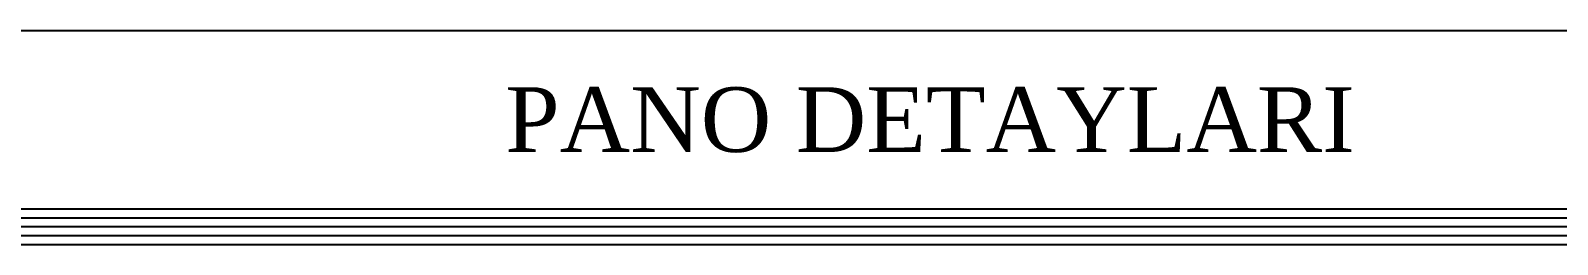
# Model space of a CAD drawing. Header units: millimetres. Extents: x 2046 to 14753, y 2361 to 29276.
# Drawn here: x 9772 to 10628, y 2361 to 2481 of the extents above; entities that cross this region are included whole.
import ezdxf

# ---------------------------------------------------------------- set-up
doc = ezdxf.new("R2010")
doc.units = ezdxf.units.MM
doc.layers.add('yazi', color=251, linetype='Continuous', lineweight=25)
doc.styles.add('Elektrik Yazı', font='times.ttf')

msp = doc.modelspace()

# ---------------------------------------------------------------- linework, layer by layer
at = {"layer": 'yazi'}
for points in [[(3015.515, 2481.267), (11464.215, 2481.267)], [(3015.515, 2381.267), (11464.215, 2381.267)], [(3010.515, 2376.267), (11469.215, 2376.267)], [(3000.515, 2366.267), (11479.215, 2366.267)], [(3005.515, 2371.267), (11474.215, 2371.267)], [(2995.515, 2361.267), (11484.215, 2361.267)]]:
    msp.add_lwpolyline(points, dxfattribs=at)

# ---------------------------------------------------------------- texts
at = {"layer": 'yazi', "lineweight": 30, "insert": (10037.801, 2449.474), "char_height": 36.27535, "width": 737.82109, "attachment_point": 1, "style": 'Elektrik Yazı'}
msp.add_mtext('PANO DETAYLARI', dxfattribs=at)

doc.saveas('drawing.dxf')
